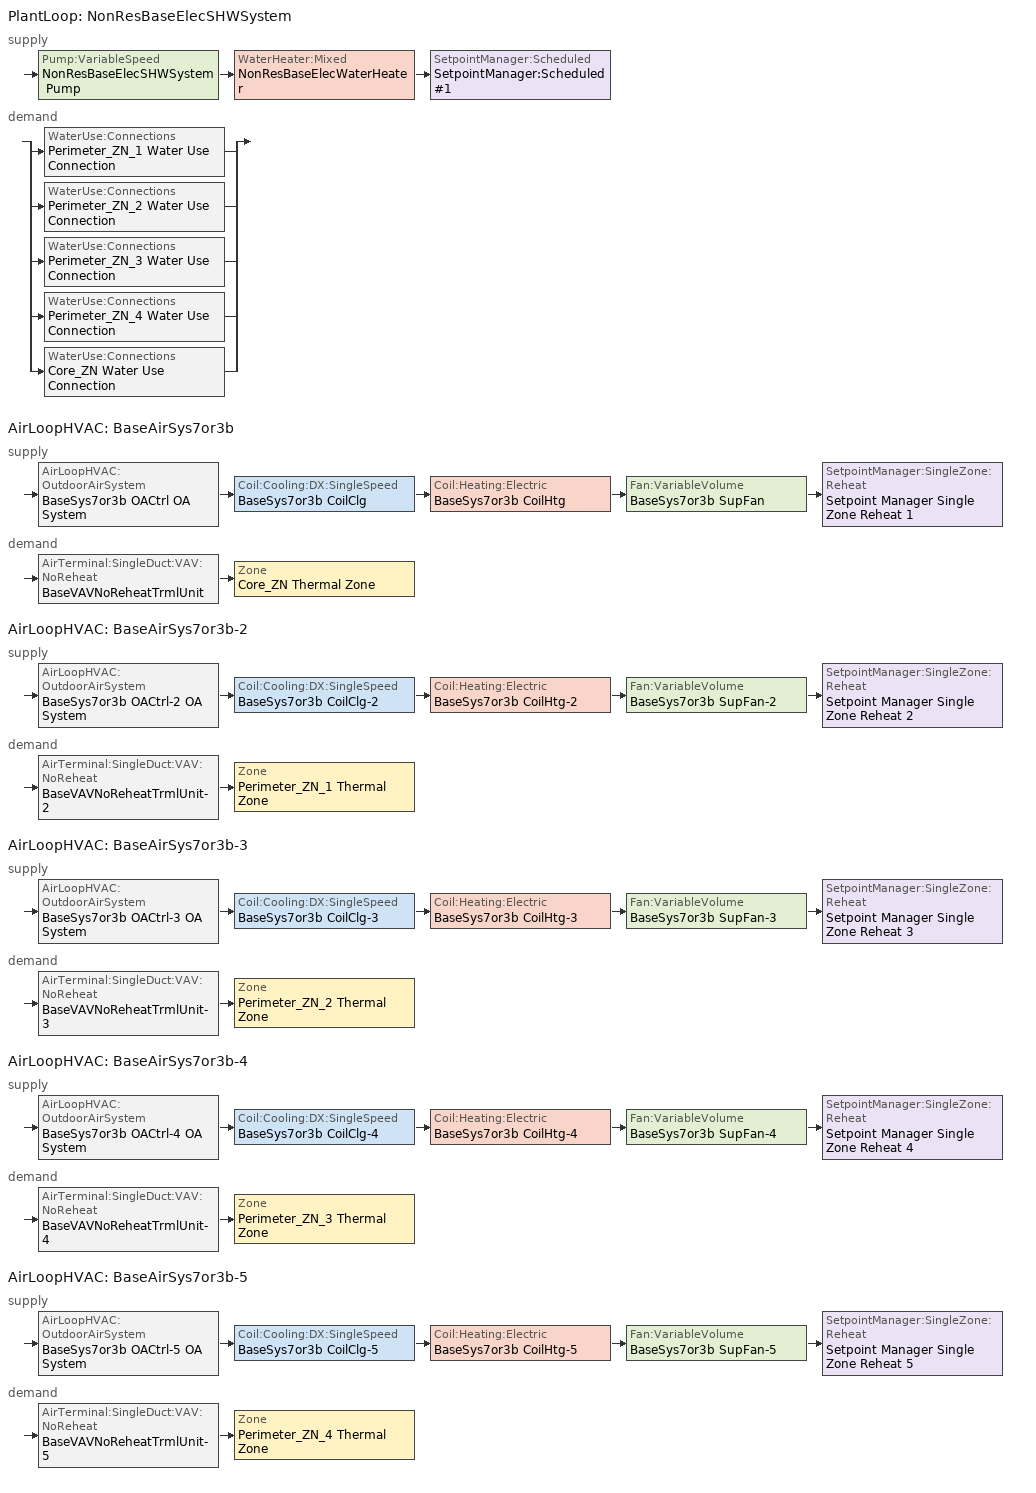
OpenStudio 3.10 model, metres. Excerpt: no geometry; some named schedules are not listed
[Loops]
PlantLoop 'NonResBaseElecSHWSystem'
 supply: Pump:VariableSpeed 'NonResBaseElecSHWSystem Pump' > WaterHeater:Mixed 'NonResBaseElecWaterHeater' > SetpointManager:Scheduled 'SetpointManager:Scheduled #1'
 demand: split
  | WaterUse:Connections 'Perimeter_ZN_1 Water Use Connection'
  | WaterUse:Connections 'Perimeter_ZN_2 Water Use Connection'
  | WaterUse:Connections 'Perimeter_ZN_3 Water Use Connection'
  | WaterUse:Connections 'Perimeter_ZN_4 Water Use Connection'
  | WaterUse:Connections 'Core_ZN Water Use Connection'
AirLoopHVAC 'BaseAirSys7or3b'
 supply: AirLoopHVAC:OutdoorAirSystem 'BaseSys7or3b OACtrl OA System' > Coil:Cooling:DX:SingleSpeed 'BaseSys7or3b CoilClg' > Coil:Heating:Electric 'BaseSys7or3b CoilHtg' > Fan:VariableVolume 'BaseSys7or3b SupFan' > SetpointManager:SingleZone:Reheat 'Setpoint Manager Single Zone Reheat 1'
 demand: AirTerminal:SingleDuct:VAV:NoReheat 'BaseVAVNoReheatTrmlUnit' > Zone 'Core_ZN Thermal Zone'
AirLoopHVAC 'BaseAirSys7or3b-2'
 supply: AirLoopHVAC:OutdoorAirSystem 'BaseSys7or3b OACtrl-2 OA System' > Coil:Cooling:DX:SingleSpeed 'BaseSys7or3b CoilClg-2' > Coil:Heating:Electric 'BaseSys7or3b CoilHtg-2' > Fan:VariableVolume 'BaseSys7or3b SupFan-2' > SetpointManager:SingleZone:Reheat 'Setpoint Manager Single Zone Reheat 2'
 demand: AirTerminal:SingleDuct:VAV:NoReheat 'BaseVAVNoReheatTrmlUnit-2' > Zone 'Perimeter_ZN_1 Thermal Zone'
AirLoopHVAC 'BaseAirSys7or3b-3'
 supply: AirLoopHVAC:OutdoorAirSystem 'BaseSys7or3b OACtrl-3 OA System' > Coil:Cooling:DX:SingleSpeed 'BaseSys7or3b CoilClg-3' > Coil:Heating:Electric 'BaseSys7or3b CoilHtg-3' > Fan:VariableVolume 'BaseSys7or3b SupFan-3' > SetpointManager:SingleZone:Reheat 'Setpoint Manager Single Zone Reheat 3'
 demand: AirTerminal:SingleDuct:VAV:NoReheat 'BaseVAVNoReheatTrmlUnit-3' > Zone 'Perimeter_ZN_2 Thermal Zone'
AirLoopHVAC 'BaseAirSys7or3b-4'
 supply: AirLoopHVAC:OutdoorAirSystem 'BaseSys7or3b OACtrl-4 OA System' > Coil:Cooling:DX:SingleSpeed 'BaseSys7or3b CoilClg-4' > Coil:Heating:Electric 'BaseSys7or3b CoilHtg-4' > Fan:VariableVolume 'BaseSys7or3b SupFan-4' > SetpointManager:SingleZone:Reheat 'Setpoint Manager Single Zone Reheat 4'
 demand: AirTerminal:SingleDuct:VAV:NoReheat 'BaseVAVNoReheatTrmlUnit-4' > Zone 'Perimeter_ZN_3 Thermal Zone'
AirLoopHVAC 'BaseAirSys7or3b-5'
 supply: AirLoopHVAC:OutdoorAirSystem 'BaseSys7or3b OACtrl-5 OA System' > Coil:Cooling:DX:SingleSpeed 'BaseSys7or3b CoilClg-5' > Coil:Heating:Electric 'BaseSys7or3b CoilHtg-5' > Fan:VariableVolume 'BaseSys7or3b SupFan-5' > SetpointManager:SingleZone:Reheat 'Setpoint Manager Single Zone Reheat 5'
 demand: AirTerminal:SingleDuct:VAV:NoReheat 'BaseVAVNoReheatTrmlUnit-5' > Zone 'Perimeter_ZN_4 Thermal Zone'
[Sizing:Zone] Zone Cooling Design Supply Air Temperature Input Method=TemperatureDifference; Zone Cooling Design Supply Air Temperature {C}=14; Zone Cooling Design Supply Air Temperature Difference {deltaC}=11.1111; Zone Heating Design Supply Air Temperature Input Method=TemperatureDifference; Zone Heating Design Supply Air Temperature {C}=40; Zone Heating Design Supply Air Temperature Difference {deltaC}=13.8889; Zone Cooling Design Supply Air Humidity Ratio {kg-H2O/kg-air}=0.0085; Zone Heating Design Supply Air Humidity Ratio {kg-H2O/kg-air}=0.008; Zone Heating Sizing Factor=1; Zone Cooling Sizing Factor=1; Cooling Design Air Flow Method=DesignDay; Cooling Minimum Air Flow per Zone Floor Area {m3/s-m2}=0; Cooling Minimum Air Flow {m3/s}=0; Cooling Minimum Air Flow Fraction=0; Heating Design Air Flow Method=DesignDayWithLimit; Heating Maximum Air Flow per Zone Floor Area {m3/s-m2}=0; Heating Maximum Air Flow {m3/s}=0; Heating Maximum Air Flow Fraction=0.5; Account for Dedicated Outdoor Air System=No; Dedicated Outdoor Air System Control Strategy=NeutralSupplyAir; Dedicated Outdoor Air Low Setpoint Temperature for Design {C}=autosize; Dedicated Outdoor Air High Setpoint Temperature for Design {C}=autosize; Zone Load Sizing Method=Sensible Load Only No Latent Load; Zone Latent Cooling Design Supply Air Humidity Ratio Input Method=HumidityRatioDifference; Zone Cooling Design Supply Air Humidity Ratio Difference {kgWater/kgDryAir}=0.005; Zone Latent Heating Design Supply Air Humidity Ratio Input Method=HumidityRatioDifference; Zone Humidification Design Supply Air Humidity Ratio Difference {kgWater/kgDryAir}=0.005; Sizing Option=Coincident
Core_ZN Thermal Zone; Perimeter_ZN_1 Thermal Zone; Perimeter_ZN_2 Thermal Zone; Perimeter_ZN_3 Thermal Zone; Perimeter_ZN_4 Thermal Zone
[Zone equipment]
Core_ZN Thermal Zone: BaseVAVNoReheatTrmlUnit
Perimeter_ZN_1 Thermal Zone: BaseVAVNoReheatTrmlUnit-2
Perimeter_ZN_2 Thermal Zone: BaseVAVNoReheatTrmlUnit-3
Perimeter_ZN_3 Thermal Zone: BaseVAVNoReheatTrmlUnit-4
Perimeter_ZN_4 Thermal Zone: BaseVAVNoReheatTrmlUnit-5
[PlantLoop]
NonResBaseElecSHWSystem: Glycol Concentration=0; Plant Loop Volume {m3}=Autocalculate; Load Distribution Scheme=Optimal
[Sizing:Plant]
NonResBaseElecSHWSystem: Loop Type=Heating; Design Loop Exit Temperature {C}=57.2222; Loop Design Temperature Difference {deltaC}=44.4444; Sizing Option=NonCoincident; Zone Timesteps in Averaging Window=1; Coincident Sizing Factor Mode=None
[WaterHeater:Mixed]
NonResBaseElecWaterHeater: Tank Volume {m3}=0.113542; Setpoint Temperature Schedule=NonResBaseElecWaterHeater Setpoint Temp; Deadband Temperature Difference {deltaC}=2; Maximum Temperature Limit {C}=82.22; Heater Control Type=Cycle; Heater Maximum Capacity {W}=8742.43; Heater Fuel Type=Electricity; Heater Thermal Efficiency=1; Off Cycle Parasitic Fuel Consumption Rate {W}=0; Off Cycle Parasitic Fuel Type=NaturalGas; Off Cycle Parasitic Heat Fraction to Tank=0.8; On Cycle Parasitic Fuel Consumption Rate {W}=0; On Cycle Parasitic Fuel Type=NaturalGas; Ambient Temperature Indicator=Schedule; Ambient Temperature Schedule=NonResBaseElecWaterHeater Ambient Temperature; Off Cycle Loss Coefficient to Ambient Temperature {W/K}=0.731405; On Cycle Loss Coefficient to Ambient Temperature {W/K}=6; Use Side Effectiveness=1; Source Side Effectiveness=1; Use Side Design Flow Rate {m3/s}=autosize; Source Side Design Flow Rate {m3/s}=autosize; Indirect Water Heating Recovery Time {hr}=1.5; Source Side Flow Control Mode=IndirectHeatPrimarySetpoint
[WaterHeater:Sizing]
NonResBaseElecWaterHeater: Design Mode=PeakDraw; Time Storage Can Meet Peak Draw {hr}=0.538503; Time for Tank Recovery {hr}=0; Nominal Tank Volume for Autosizing Plant Connections {m3}=1
[Pump:VariableSpeed]
NonResBaseElecSHWSystem Pump: Rated Pump Head {Pa}=0; Pump Control Type=Intermittent; Skin Loss Radiative Fraction=0.5; Design Power Sizing Method=PowerPerFlowPerPressure; Design Electric Power per Unit Flow Rate {W/(m3/s)}=348701.1; Design Shaft Power per Unit Flow Rate per Unit Head {W-s/m3-Pa}=1.28205; Design Minimum Flow Rate Fraction=0
[SetpointManager:Scheduled]
SetpointManager:Scheduled #1: Control Variable=Temperature; Schedule=NonResBaseElecSHWSystem Supply Temp Schedule; Setpoint Node or NodeList=NonResBaseElecSHWSystem Supply Mixer Outlet Node
[WaterUse:Connections] Drain Water Heat Exchanger Type=None; Drain Water Heat Exchanger Destination=Plant
Name | Water Use Equipment Name 1
Perimeter_ZN_1 Water Use Connection | Perimeter_ZN_1 Water Use Equipment
Perimeter_ZN_2 Water Use Connection | Perimeter_ZN_2 Water Use Equipment
Perimeter_ZN_3 Water Use Connection | Perimeter_ZN_3 Water Use Equipment
Perimeter_ZN_4 Water Use Connection | Perimeter_ZN_4 Water Use Equipment
Core_ZN Water Use Connection | Core_ZN Water Use Equipment
[WaterUse:Equipment:Definition]
Name | Peak Flow Rate {m3/s} | Target Temperature Schedule
Perimeter_ZN_1 Water Use Definition | 1.15565e-06 | Perimeter_ZN_1 Target SHW Temp
Perimeter_ZN_2 Water Use Definition | 6.85549e-07 | Perimeter_ZN_2 Target SHW Temp
Perimeter_ZN_3 Water Use Definition | 1.15565e-06 | Perimeter_ZN_3 Target SHW Temp
Perimeter_ZN_4 Water Use Definition | 6.85549e-07 | Perimeter_ZN_4 Target SHW Temp
Core_ZN Water Use Definition | 1.52448e-06 | Core_ZN Target SHW Temp
[WaterUse:Equipment] Flow Rate Fraction Schedule=OfficeServiceHotWater
Name | Water Use Equipment Definition
Perimeter_ZN_1 Water Use Equipment | Perimeter_ZN_1 Water Use Definition
Perimeter_ZN_2 Water Use Equipment | Perimeter_ZN_2 Water Use Definition
Perimeter_ZN_3 Water Use Equipment | Perimeter_ZN_3 Water Use Definition
Perimeter_ZN_4 Water Use Equipment | Perimeter_ZN_4 Water Use Definition
Core_ZN Water Use Equipment | Core_ZN Water Use Definition
[AirLoopHVAC] Availability Schedule=OfficeHVACAvail; Design Supply Air Flow Rate {m3/s}=autosize; Design Return Air Flow Fraction of Supply Air Flow=1
BaseAirSys7or3b; BaseAirSys7or3b-2; BaseAirSys7or3b-3; BaseAirSys7or3b-4; BaseAirSys7or3b-5
[Sizing:System] Central Heating Maximum System Air Flow Ratio=0.5; Preheat Design Temperature {C}=5.68434e-14; Preheat Design Humidity Ratio {kg-H2O/kg-Air}=0; Precool Design Temperature {C}=5.68434e-14; Precool Design Humidity Ratio {kg-H2O/kg-Air}=0; Central Cooling Design Supply Air Temperature {C}=12.7778; Central Heating Design Supply Air Temperature {C}=35; Sizing Option=NonCoincident; 100% Outdoor Air in Cooling=No; 100% Outdoor Air in Heating=No; Central Cooling Design Supply Air Humidity Ratio {kg-H2O/kg-Air}=0.0085; Central Heating Design Supply Air Humidity Ratio {kg-H2O/kg-Air}=0.008; Zone Maximum Outdoor Air Fraction=1; Cooling Supply Air Flow Rate Per Floor Area {m3/s-m2}=0.00996765; Cooling Fraction of Autosized Cooling Supply Air Flow Rate=1; Cooling Supply Air Flow Rate Per Unit Cooling Capacity {m3/s-W}=3.94755e-05; Heating Supply Air Flow Rate Per Floor Area {m3/s-m2}=0.00996765; Heating Fraction of Autosized Heating Supply Air Flow Rate=1; Heating Fraction of Autosized Cooling Supply Air Flow Rate=1; Heating Supply Air Flow Rate Per Unit Heating Capacity {m3/s-W}=3.15882e-05; Cooling Design Capacity Method=CoolingDesignCapacity; Cooling Design Capacity {W}=autosize; Cooling Design Capacity Per Floor Area {W/m2}=234.7; Fraction of Autosized Cooling Design Capacity=1; Heating Design Capacity Method=HeatingDesignCapacity; Heating Design Capacity {W}=autosize; Heating Design Capacity Per Floor Area {W/m2}=157; Fraction of Autosized Heating Design Capacity=1; Central Cooling Capacity Control Method=OnOff; Occupant Diversity=autosize
BaseAirSys7or3b; BaseAirSys7or3b-2; BaseAirSys7or3b-3; BaseAirSys7or3b-4; BaseAirSys7or3b-5
[Fan:VariableVolume] Availability Schedule=Always On Discrete; Fan Total Efficiency=1; Pressure Rise {Pa}=0; Maximum Flow Rate {m3/s}=Autosize; Fan Power Minimum Flow Rate Input Method=FixedFlowRate; Fan Power Minimum Flow Fraction=0; Fan Power Minimum Air Flow Rate {m3/s}=0; Motor Efficiency=1; Motor In Airstream Fraction=1; Fan Power Coefficient 1=0.027828; Fan Power Coefficient 2=0.026583; Fan Power Coefficient 3=-0.087069; Fan Power Coefficient 4=1.03092; Fan Power Coefficient 5=0
BaseSys7or3b SupFan; BaseSys7or3b SupFan-2; BaseSys7or3b SupFan-3; BaseSys7or3b SupFan-4; BaseSys7or3b SupFan-5
[Coil:Heating:Electric] Availability Schedule=Always On Discrete
BaseSys7or3b CoilHtg; BaseSys7or3b CoilHtg-2; BaseSys7or3b CoilHtg-3; BaseSys7or3b CoilHtg-4; BaseSys7or3b CoilHtg-5
[Coil:Cooling:DX:SingleSpeed] Availability Schedule=Always On Discrete; Rated Total Cooling Capacity {W}=autosize; Rated Sensible Heat Ratio=autosize; Rated COP {W/W}=3; Rated Air Flow Rate {m3/s}=autosize; Rated Evaporator Fan Power Per Volume Flow Rate 2017 {W/(m3/s)}=773.3; Rated Evaporator Fan Power Per Volume Flow Rate 2023 {W/(m3/s)}=934.4; Total Cooling Capacity Function of Temperature Curve=CoilClgDXQRatio_fTwbToadbSI; Total Cooling Capacity Function of Flow Fraction Curve=CoilClgDXSnglQRatio_fCFMRatio; Energy Input Ratio Function of Temperature Curve=CoilClgDXEIRRatio_fTwbToadbSI; Energy Input Ratio Function of Flow Fraction Curve=CoilClgDXSnglEIRRatio_fCFMRatio; Part Load Fraction Correlation Curve=CoilClgDXEIRRatio_fQFrac; Minimum Outdoor Dry-Bulb Temperature for Compressor Operation {C}=-25; Nominal Time for Condensate Removal to Begin {s}=0; Ratio of Initial Moisture Evaporation Rate and Steady State Latent Capacity=0; Maximum Cycling Rate {cycles/hr}=0; Latent Capacity Time Constant {s}=0; Condenser Type=AirCooled; Evaporative Condenser Effectiveness=0.9; Evaporative Condenser Air Flow Rate {m3/s}=autosize; Evaporative Condenser Pump Rated Power Consumption {W}=autosize; Crankcase Heater Capacity {W}=0; Maximum Outdoor Dry-Bulb Temperature for Crankcase Heater Operation {C}=10; Basin Heater Capacity {W/K}=0; Basin Heater Setpoint Temperature {C}=2
BaseSys7or3b CoilClg; BaseSys7or3b CoilClg-2; BaseSys7or3b CoilClg-3; BaseSys7or3b CoilClg-4; BaseSys7or3b CoilClg-5
[Controller:OutdoorAir] Minimum Outdoor Air Flow Rate {m3/s}=0; Maximum Outdoor Air Flow Rate {m3/s}=Autosize; Economizer Control Type=NoEconomizer; Economizer Control Action Type=ModulateFlow; Economizer Maximum Limit Enthalpy {J/kg}=64000; Lockout Type=NoLockout; Minimum Limit Type=FixedMinimum; High Humidity Control=No; High Humidity Outdoor Air Flow Ratio=1; Control High Indoor Humidity Based on Outdoor Humidity Ratio=Yes; Heat Recovery Bypass Control Type=BypassWhenOAFlowGreaterThanMinimum; Economizer Operation Staging=InterlockedWithMechanicalCooling
Name | Minimum Outdoor Air Schedule | Controller Mechanical Ventilation
BaseSys7or3b OACtrl | BaseSys7or3b OACtrl Schedule | BaseSys7or3b OACtrl Mech Vent Controller
BaseSys7or3b OACtrl-2 | BaseSys7or3b OACtrl-2 Schedule | BaseSys7or3b OACtrl-2 Mech Vent Controller
BaseSys7or3b OACtrl-3 | BaseSys7or3b OACtrl-3 Schedule | BaseSys7or3b OACtrl-3 Mech Vent Controller
BaseSys7or3b OACtrl-4 | BaseSys7or3b OACtrl-4 Schedule | BaseSys7or3b OACtrl-4 Mech Vent Controller
BaseSys7or3b OACtrl-5 | BaseSys7or3b OACtrl-5 Schedule | BaseSys7or3b OACtrl-5 Mech Vent Controller
[Controller:MechanicalVentilation] Availability Schedule=Always On Discrete
BaseSys7or3b OACtrl Mech Vent Controller; BaseSys7or3b OACtrl-2 Mech Vent Controller; BaseSys7or3b OACtrl-3 Mech Vent Controller; BaseSys7or3b OACtrl-4 Mech Vent Controller; BaseSys7or3b OACtrl-5 Mech Vent Controller
[AirLoopHVAC:OutdoorAirSystem]
Name | Controller
BaseSys7or3b OACtrl OA System | BaseSys7or3b OACtrl
BaseSys7or3b OACtrl-2 OA System | BaseSys7or3b OACtrl-2
BaseSys7or3b OACtrl-3 OA System | BaseSys7or3b OACtrl-3
BaseSys7or3b OACtrl-4 OA System | BaseSys7or3b OACtrl-4
BaseSys7or3b OACtrl-5 OA System | BaseSys7or3b OACtrl-5
[SetpointManager:SingleZone:Reheat] Minimum Supply Air Temperature {C}=12.7778; Maximum Supply Air Temperature {C}=35
Name | Control Zone | Setpoint Node or NodeList
Setpoint Manager Single Zone Reheat 1 | Core_ZN Thermal Zone | BaseSys7or3b SupFan Outlet Node
Setpoint Manager Single Zone Reheat 2 | Perimeter_ZN_1 Thermal Zone | BaseSys7or3b SupFan-2 Outlet Node
Setpoint Manager Single Zone Reheat 3 | Perimeter_ZN_2 Thermal Zone | BaseSys7or3b SupFan-3 Outlet Node
Setpoint Manager Single Zone Reheat 4 | Perimeter_ZN_3 Thermal Zone | BaseSys7or3b SupFan-4 Outlet Node
Setpoint Manager Single Zone Reheat 5 | Perimeter_ZN_4 Thermal Zone | BaseSys7or3b SupFan-5 Outlet Node
[AirTerminal:SingleDuct:VAV:NoReheat] Availability Schedule=Always On Discrete; Maximum Air Flow Rate {m3/s}=autosize; Zone Minimum Air Flow Input Method=FixedFlowRate; Constant Minimum Air Flow Fraction=0.3; Control For Outdoor Air=No
Name | Fixed Minimum Air Flow Rate {m3/s}
BaseVAVNoReheatTrmlUnit | 0.114039
BaseVAVNoReheatTrmlUnit-2; BaseVAVNoReheatTrmlUnit-4 | 0.086449
BaseVAVNoReheatTrmlUnit-3; BaseVAVNoReheatTrmlUnit-5 | 0.0512828
[Curve:Biquadratic] Minimum Value of x=13.89; Maximum Value of x=25; Minimum Value of y=23.89; Maximum Value of y=46.11
Name | Coefficient1 Constant | Coefficient2 x | Coefficient3 x**2 | Coefficient4 y | Coefficient5 y**2 | Coefficient6 x*y
CoilClgDXQRatio_fTwbToadbSI | 0.86779 | 0.014245 | 0.000554 | -0.007569 | 3.2e-05 | -0.000191
CoilClgDXEIRRatio_fTwbToadbSI | 0.116709 | 0.028458 | -0.000411 | 0.021422 | 0.000162 | -0.00068
[Curve:Cubic]
CoilClgDXEIRRatio_fQFrac: Coefficient1 Constant=0; Coefficient2 x=5.1091; Coefficient3 x**2=-8.5515; Coefficient4 x**3=4.4744; Minimum Value of x=0.7; Maximum Value of x=1; Minimum Curve Output=0.92; Maximum Curve Output=1
[Curve:Quadratic] Minimum Value of x=0; Maximum Value of x=100
Name | Coefficient1 Constant | Coefficient2 x | Coefficient3 x**2 | Minimum Curve Output
CoilClgDXSnglQRatio_fCFMRatio | 0.8 | 0.2 | 0 | 0.8
CoilClgDXSnglEIRRatio_fCFMRatio | 1.156 | -0.1816 | 0.0256
[Schedule:Day]
NonResBaseElecWaterHeater Ambient Temperature Day Schedule: 24, 0, 20
NonResBaseElecWaterHeater Setpoint Temp Day Schedule; NonResBaseElecSHWSystem Supply Temp Schedule Day Schedule; Perimeter_ZN_1 Target SHW Temp Default Day: 24, 0, 57.2222
[Schedule:Week]
OfficeServiceHotWaterWk: OfficeServiceHotWaterSun, OfficeServiceHotWaterWD, OfficeServiceHotWaterWD, OfficeServiceHotWaterWD, OfficeServiceHotWaterWD, OfficeServiceHotWaterWD, OfficeServiceHotWaterSat, OfficeServiceHotWaterSun, OnDay, OffDay, OfficeServiceHotWaterSun, OfficeServiceHotWaterSun
OfficeHVACAvailWk: OfficeHVACAvailSun, OfficeHVACAvailWD, OfficeHVACAvailWD, OfficeHVACAvailWD, OfficeHVACAvailWD, OfficeHVACAvailWD, OfficeHVACAvailSat, OfficeHVACAvailSun, AllOnHVACAvailDay, AllOnHVACAvailDay, OfficeHVACAvailSun, OfficeHVACAvailSun
BaseSys7or3b OACtrl Schedule Week 1: BaseSys7or3b OACtrl Schedule Week 1 Sunday, BaseSys7or3b OACtrl Schedule Week 1 Monday, BaseSys7or3b OACtrl Schedule Week 1 Tuesday, BaseSys7or3b OACtrl Schedule Week 1 Wednesday, BaseSys7or3b OACtrl Schedule Week 1 Thursday, BaseSys7or3b OACtrl Schedule Week 1 Friday, BaseSys7or3b OACtrl Schedule Week 1 Saturday, BaseSys7or3b OACtrl Schedule Week 1 Holiday, BaseSys7or3b OACtrl Schedule Week 1 Summer, BaseSys7or3b OACtrl Schedule Week 1 Winter, BaseSys7or3b OACtrl Schedule Week 1 Custom 1, BaseSys7or3b OACtrl Schedule Week 1 Custom 2
BaseSys7or3b OACtrl-2 Schedule Week 1: BaseSys7or3b OACtrl-2 Schedule Week 1 Sunday, BaseSys7or3b OACtrl-2 Schedule Week 1 Monday, BaseSys7or3b OACtrl-2 Schedule Week 1 Tuesday, BaseSys7or3b OACtrl-2 Schedule Week 1 Wednesday, BaseSys7or3b OACtrl-2 Schedule Week 1 Thursday, BaseSys7or3b OACtrl-2 Schedule Week 1 Friday, BaseSys7or3b OACtrl-2 Schedule Week 1 Saturday, BaseSys7or3b OACtrl-2 Schedule Week 1 Holiday, BaseSys7or3b OACtrl-2 Schedule Week 1 Summer, BaseSys7or3b OACtrl-2 Schedule Week 1 Winter, BaseSys7or3b OACtrl-2 Schedule Week 1 Custom 1, BaseSys7or3b OACtrl-2 Schedule Week 1 Custom 2
BaseSys7or3b OACtrl-3 Schedule Week 1: BaseSys7or3b OACtrl-3 Schedule Week 1 Sunday, BaseSys7or3b OACtrl-3 Schedule Week 1 Monday, BaseSys7or3b OACtrl-3 Schedule Week 1 Tuesday, BaseSys7or3b OACtrl-3 Schedule Week 1 Wednesday, BaseSys7or3b OACtrl-3 Schedule Week 1 Thursday, BaseSys7or3b OACtrl-3 Schedule Week 1 Friday, BaseSys7or3b OACtrl-3 Schedule Week 1 Saturday, BaseSys7or3b OACtrl-3 Schedule Week 1 Holiday, BaseSys7or3b OACtrl-3 Schedule Week 1 Summer, BaseSys7or3b OACtrl-3 Schedule Week 1 Winter, BaseSys7or3b OACtrl-3 Schedule Week 1 Custom 1, BaseSys7or3b OACtrl-3 Schedule Week 1 Custom 2
BaseSys7or3b OACtrl-4 Schedule Week 1: BaseSys7or3b OACtrl-4 Schedule Week 1 Sunday, BaseSys7or3b OACtrl-4 Schedule Week 1 Monday, BaseSys7or3b OACtrl-4 Schedule Week 1 Tuesday, BaseSys7or3b OACtrl-4 Schedule Week 1 Wednesday, BaseSys7or3b OACtrl-4 Schedule Week 1 Thursday, BaseSys7or3b OACtrl-4 Schedule Week 1 Friday, BaseSys7or3b OACtrl-4 Schedule Week 1 Saturday, BaseSys7or3b OACtrl-4 Schedule Week 1 Holiday, BaseSys7or3b OACtrl-4 Schedule Week 1 Summer, BaseSys7or3b OACtrl-4 Schedule Week 1 Winter, BaseSys7or3b OACtrl-4 Schedule Week 1 Custom 1, BaseSys7or3b OACtrl-4 Schedule Week 1 Custom 2
BaseSys7or3b OACtrl-5 Schedule Week 1: BaseSys7or3b OACtrl-5 Schedule Week 1 Sunday, BaseSys7or3b OACtrl-5 Schedule Week 1 Monday, BaseSys7or3b OACtrl-5 Schedule Week 1 Tuesday, BaseSys7or3b OACtrl-5 Schedule Week 1 Wednesday, BaseSys7or3b OACtrl-5 Schedule Week 1 Thursday, BaseSys7or3b OACtrl-5 Schedule Week 1 Friday, BaseSys7or3b OACtrl-5 Schedule Week 1 Saturday, BaseSys7or3b OACtrl-5 Schedule Week 1 Holiday, BaseSys7or3b OACtrl-5 Schedule Week 1 Summer, BaseSys7or3b OACtrl-5 Schedule Week 1 Winter, BaseSys7or3b OACtrl-5 Schedule Week 1 Custom 1, BaseSys7or3b OACtrl-5 Schedule Week 1 Custom 2
[Schedule:Year]
OfficeServiceHotWater: 12, 31, OfficeServiceHotWaterWk
OfficeHVACAvail: 12, 31, OfficeHVACAvailWk
BaseSys7or3b OACtrl Schedule: 12, 31, BaseSys7or3b OACtrl Schedule Week 1
BaseSys7or3b OACtrl-2 Schedule: 12, 31, BaseSys7or3b OACtrl-2 Schedule Week 1
BaseSys7or3b OACtrl-3 Schedule: 12, 31, BaseSys7or3b OACtrl-3 Schedule Week 1
BaseSys7or3b OACtrl-4 Schedule: 12, 31, BaseSys7or3b OACtrl-4 Schedule Week 1
BaseSys7or3b OACtrl-5 Schedule: 12, 31, BaseSys7or3b OACtrl-5 Schedule Week 1
[Schedule:Ruleset]
Name | Default Day Schedule
NonResBaseElecWaterHeater Ambient Temperature | NonResBaseElecWaterHeater Ambient Temperature Day Schedule
NonResBaseElecWaterHeater Setpoint Temp | NonResBaseElecWaterHeater Setpoint Temp Day Schedule
NonResBaseElecSHWSystem Supply Temp Schedule | NonResBaseElecSHWSystem Supply Temp Schedule Day Schedule
Perimeter_ZN_1 Target SHW Temp | Perimeter_ZN_1 Target SHW Temp Default Day
Perimeter_ZN_2 Target SHW Temp | Perimeter_ZN_2 Target SHW Temp Default Day
Perimeter_ZN_3 Target SHW Temp | Perimeter_ZN_3 Target SHW Temp Default Day
Perimeter_ZN_4 Target SHW Temp | Perimeter_ZN_4 Target SHW Temp Default Day
Core_ZN Target SHW Temp | Core_ZN Target SHW Temp Default Day
[Schedule:Constant]
Always On Discrete: Value=1
